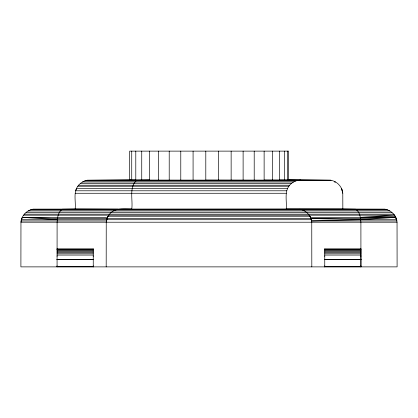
<?xml version="1.0" encoding="UTF-8"?>
<svg xmlns="http://www.w3.org/2000/svg" width="418" height="418" viewBox="0 0 418 418"><rect width="100%" height="100%" fill="white"/><g stroke="black" fill="none" stroke-linecap="round" stroke-linejoin="round"><path stroke-width="0.63" d="M93.245 248.788L93.245 266.877L93.245 265.858M106.188 266.877L106.24 222.209C106.47 219.69 107.363 217.245 108.805 215.171C113.785 207.48 123.958 209.01 131.764 209C133.07 200.154 128.734 187.154 136.717 180.283L149.435 180.064L149.435 151.123M131.733 151.123L131.733 180.064L87.116 180.283C83.386 180.984 79.979 183.136 77.774 186.229C73.077 192.844 76.039 201.554 75.162 209L62.303 209.219C58.05 211.905 57.449 217.595 57.099 222.209L57.073 266.877L57.073 265.858M135.787 151.123L135.787 180.064L87.116 180.283L330.884 180.283C337.169 181.344 342.305 186.909 342.786 193.268L342.838 209L355.697 209.219C359.95 211.905 360.551 217.595 360.901 222.209L360.927 266.877L360.927 265.858M141.739 180.064L141.739 151.123M158.668 180.064L158.668 151.123M169.212 180.064L169.212 151.123M180.78 180.064L180.78 151.123M193.079 180.064L193.079 151.123M205.797 180.064L205.797 151.123M218.593 180.064L218.593 151.123M231.138 180.064L231.138 151.123M243.114 180.064L243.114 151.123M254.207 180.064L254.207 151.123M264.129 151.123L264.129 180.064L330.884 180.283L129.679 180.064L129.679 151.123L288.582 151.123L288.582 180.064M272.62 180.064L272.62 151.123M279.464 151.123L279.464 180.064L330.884 180.283L287.553 180.064L287.553 151.123M284.486 180.064L284.486 151.123M324.755 248.788L324.755 266.877L324.755 265.858M360.927 266.877L360.927 248.788M300.704 180.064C296.482 180.095 292.365 182.013 289.622 185.231C283.984 191.825 287.041 201.21 286.236 209L385.145 209.219C391.426 210.285 396.583 215.834 397.043 222.209L397.1 266.877L20.9 266.877L20.957 222.209C21.433 215.845 26.569 210.28 32.855 209.219L342.838 209M108.805 215.171L107.541 217.355L22.253 217.355L20.957 222.209L397.043 222.209M106.24 222.209L107.541 217.355M21.773 218.52L21.119 220.955L106.407 220.955M107.06 218.52L108.126 216.237L309.874 216.237L310.94 218.52L311.76 222.209L311.812 266.877M299.858 209.219C305.71 210.238 310.611 215.077 311.593 220.955L396.881 220.955L395.162 216.237L360.332 217.355L394.482 215.171L23.518 215.171M311.593 220.955L360.713 219.727L396.609 219.727L395.747 217.355L310.459 217.355L309.195 215.171M87.116 180.283L149.435 180.064M84.682 180.937L295.756 180.937M82.393 182.002L293.473 182.002M334.311 182.002L335.607 182.002M80.329 183.445L291.403 183.445M78.542 185.231L289.622 185.231M77.774 186.229L288.854 186.229M287.594 188.413L76.515 188.413L75.653 190.786L286.732 190.786M75.214 193.268L286.293 193.268M32.855 209.219L385.145 209.219M30.42 209.873L387.58 209.873M28.137 210.938L389.863 210.938M26.068 212.386L391.932 212.386M24.286 214.168L393.714 214.168L395.162 216.237M21.391 219.722L311.321 219.727L311.76 222.209M57.073 248.903L93.245 248.903M324.755 248.903L360.927 248.903M57.073 249.248L93.245 249.248M324.755 249.248L360.927 249.248M93.245 249.807L57.073 249.807L57.073 248.788M324.755 249.807L360.927 249.807M57.073 250.57L93.245 250.57M324.755 250.57L360.927 250.57M57.073 251.505L93.245 251.505M324.755 251.505L360.927 251.505M57.073 252.587L93.245 252.587M324.755 252.587L360.927 252.587M57.073 253.789L93.245 253.789M324.755 253.789L360.927 253.789M57.073 255.069L93.245 255.069M324.755 255.069L360.927 255.069M57.073 259.406L93.245 259.406M324.755 259.406L360.927 259.406M57.073 259.515L93.245 259.463M324.755 259.463L360.927 259.515M57.073 259.641L93.245 259.635L93.245 259.343L57.073 259.343L57.073 259.635L93.245 259.557M324.755 259.641L360.927 259.635L360.927 259.343L324.755 259.343L324.755 259.635L360.927 259.557M57.073 266.762L93.245 266.762M324.755 266.762L360.927 266.762M206.199 180.148L298.196 180.283M288.159 180.121L330.884 180.283M75.162 209L118.142 209.219M310.94 218.52L360.713 219.727L395.747 217.355L360.546 218.52L57.454 218.52L22.253 217.355L57.287 219.722M341.485 188.413L342.786 193.268M341.966 189.584L342.619 192.019M360.927 256.03L360.927 256.323M324.755 256.03L324.755 256.323M93.245 256.03L93.245 256.323M57.073 256.03L57.073 256.323"/></g></svg>
